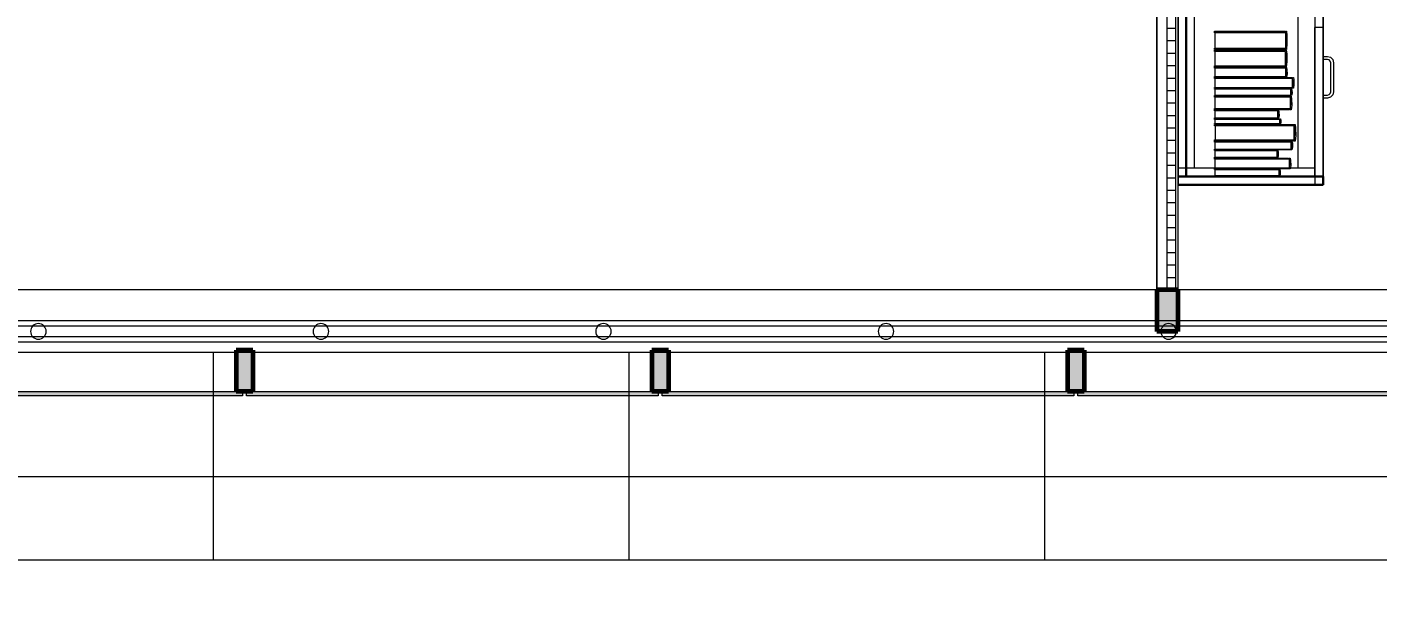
# Model space of a CAD drawing. Header units: inches. Extents: x -38 to 5698, y -33 to 92.
# Drawn here: x 102.052 to 105.302, y 5.667 to 7.083 of the extents above; entities that cross this region are included whole.
import ezdxf

# ---------------------------------------------------------------- set-up
doc = ezdxf.new("R2010")
doc.units = ezdxf.units.IN
doc.header["$MEASUREMENT"] = 0
doc.set_wipeout_variables(frame=1)
doc.header["$PDMODE"] = 1
doc.linetypes.add('Wipeout_Contour', pattern=[1, 0, -1])
for name, color, linetype in [('02 _ ARQ _ ALB _ Cotas Ejes', 7, 'Continuous'), ('02 _ ARQ _ ZON _ Espacio.3D', 7, 'Continuous'), ('08 _ STR _ EXT _ 07 Losa Aligerada', 7, 'Continuous'), ('Acabado - Muros', 7, 'Continuous'), ('Dibujo 2D - General', 7, 'Continuous'), ('Estructura - 04 MURO', 253, 'Continuous'), ('Interior - Escaleras & Barandillas', 7, 'Continuous'), ('Interior - Mobiliario', 7, 'Continuous')]:
    doc.layers.add(name, color=color, linetype=linetype)
doc.styles.add('Estilo_Generado_4', font='swisse.ttf')
doc.dimstyles.new('Estilo_Generado__1', dxfattribs={"dimtxt": 0.125, "dimasz": 0.095, "dimexe": 0.18, "dimexo": 0.3, "dimgap": 0, "dimtad": 0, "dimtih": 1, "dimtoh": 1, "dimzin": 0, "dimdsep": 46, "dimtxsty": 'Estilo_Generado_4', "dimblk": 'ARROWHEAD_6', "dimblk1": 'ARROWHEAD_6', "dimblk2": 'ARROWHEAD_6', "dimcen": 0.09, "dimse1": 1, "dimse2": 1, "dimclrd": 144, "dimclre": 144, "dimclrt": 7, "dimadec": 0, "dimazin": 0, "dimtfac": 1, "dimtdec": 4, "dimtmove": 0, "dimatfit": 3, "dimfxl": 1, "dimtolj": 1, "dimtzin": 0, "dimarcsym": 0})

# ---------------------------------------------------------------- blocks, each defined once
blk = doc.blocks.new('ARROWHEAD_6')
at = {"color": 0, "linetype": 'Continuous', "lineweight": 0}
for p, q in [((-0.5, -0.5), (0.5, 0.5)), ((0, 0), (-1, 0))]:
    blk.add_line(p, q, dxfattribs=at)
blk = doc.blocks.new('*D87', base_point=(804.059, 0))
at = {"layer": '02 _ ARQ _ ALB _ Cotas Ejes', "color": 144, "linetype": 'Continuous', "lineweight": -2, "transparency": 16777216}
for p, q in [((101.915, 2.2841), (105.0886, 2.2841)), ((108.725, 2.2841), (105.476, 2.2841))]:
    blk.add_line(p, q, dxfattribs=at)
at = {"layer": 'Defpoints', "color": 0, "linetype": 'Continuous', "transparency": 16777216}
for p in [(101.82, 7.45), (108.82, 7.45), (108.82, 2.2841)]:
    blk.add_point(p, dxfattribs=at)
at = {"layer": '02 _ ARQ _ ALB _ Cotas Ejes', "color": 144, "linetype": 'Continuous', "lineweight": -2, "transparency": 16777216, "xscale": 0.095, "yscale": 0.095, "zscale": 0.095, "rotation": 180}
blk.add_blockref('ARROWHEAD_6', (101.82, 2.2841), dxfattribs=at)
at = {"layer": '02 _ ARQ _ ALB _ Cotas Ejes', "color": 144, "linetype": 'Continuous', "lineweight": -2, "transparency": 16777216, "xscale": 0.095, "yscale": 0.095, "zscale": 0.095}
blk.add_blockref('ARROWHEAD_6', (108.82, 2.2841), dxfattribs=at)
at = {"layer": '02 _ ARQ _ ALB _ Cotas Ejes', "color": 7, "linetype": 'Continuous', "lineweight": 13, "transparency": 16777216, "insert": (105.2823, 2.2841), "char_height": 0.125, "attachment_point": 5, "style": 'Estilo_Generado_4'}
blk.add_mtext('\\A1;7.00', dxfattribs=at)

msp = doc.modelspace()

# ---------------------------------------------------------------- linework, layer by layer
at = {"layer": '02 _ ARQ _ ZON _ Espacio.3D', "color": 254, "linetype": 'Continuous', "lineweight": 0, "flags": 128}
for points in [[(104.8201, 17.35), (104.8201, 6.45), (117.6487, 6.4499), (117.6487, 7.7), (117.7931, 7.7), (117.793, 6.45), (122.1232, 6.45), (122.1232, 7.7), (122.57, 7.7), (122.57, 16.9), (122.57, 17.4), (116.67, 17.4), (116.67, 16.9), (116.07, 16.9), (116.07, 16.2999), (115.57, 16.2999), (115.57, 17.4), (112.57, 17.4), (112.57, 16.0999), (108.57, 16.0998), (108.57, 17.35)], [(104.7701, 6.45), (104.7701, 17.35), (102.57, 17.35), (102.57, 16.9), (102.07, 16.9), (102.07, 16.4), (101.82, 16.4), (101.82, 16.15), (100.8201, 16.15), (100.8201, 13.25), (101.82, 13.25), (101.82, 12), (100.8201, 12), (100.8201, 9.1), (101.82, 9.1), (101.82, 8.1), (102.07, 8.1), (102.07, 7.7), (102.47, 7.7), (102.47, 7.2), (101.57, 7.2), (101.57, 7.85), (100.82, 7.85), (100.82, 6.45)]]:
    msp.add_lwpolyline(points, close=True, dxfattribs=at)
at = {"layer": '08 _ STR _ EXT _ 07 Losa Aligerada', "color": 7, "linetype": 'Continuous', "lineweight": 18, "flags": 128}
msp.add_lwpolyline([(115.87, 43.8736), (108.7699, 43.8736), (108.7699, 39.9), (103.6201, 39.9), (103.6201, 40.95), (100.52, 40.95), (100.52, 37.7), (101.57, 37.7), (101.57, 33.9), (100.67, 33.9), (100.67, 27.9392), (100.17, 27.9392), (100.17, 5.8), (117.7353, 5.8)], dxfattribs=at)

# ---------------------------------------------------------------- next in the draw order: wipeouts: each hides what was drawn before it
at = {"color": 254, "linetype": 'Wipeout_Contour', "lineweight": 0, "ltscale": 4906.165759}
msp.add_wipeout([(117.0136, 5.8), (117.0136, 6.35), (100.6701, 6.35), (100.6701, 7.85), (100.17, 7.85), (100.17, 5.8)], dxfattribs=at).dxf.layer = 'Dibujo 2D - General'

# ---------------------------------------------------------------- next in the draw order: hatches: boundary and pattern name
at = {"layer": 'Acabado - Muros', "linetype": 'Continuous', "lineweight": 9}
for points in [[(101.58, 6.195), (102.57, 6.195), (102.57, 6.205), (101.58, 6.205)], [(102.58, 6.195), (103.57, 6.195), (103.57, 6.205), (102.58, 6.205)], [(103.58, 6.195), (104.57, 6.195), (104.57, 6.205), (103.58, 6.205)], [(104.58, 6.195), (105.57, 6.195), (105.57, 6.205), (104.58, 6.205)]]:
    msp.add_hatch(color=250, dxfattribs=at).paths.add_polyline_path(points)
at = {"layer": 'Dibujo 2D - General', "linetype": 'Continuous', "lineweight": 13}
h = msp.add_hatch(dxfattribs=at)
h.set_pattern_fill('CEMENTO_PULIDO_Y_BRUÑADO_FA', color=251, style=0, pattern_type=2)
h.set_pattern_definition([(0, (92.5, 3e-09), (0, 1), []), (90, (92.5, 3e-09), (-1, 0), [])])
h.paths.add_polyline_path([(117.0136, 5.8), (117.0136, 6.35), (100.6701, 6.35), (100.6701, 7.85), (100.17, 7.85), (100.17, 5.8)])

# ---------------------------------------------------------------- next in the draw order: linework, layer by layer
at = {"layer": 'Acabado - Muros', "color": 7, "linetype": 'Continuous', "lineweight": 60}
for p, q in [((102.595, 6.205), (102.555, 6.205)), ((103.595, 6.205), (103.555, 6.205)), ((104.595, 6.205), (104.555, 6.205))]:
    msp.add_line(p, q, dxfattribs=at)
at = {"layer": 'Acabado - Muros', "color": 7, "linetype": 'Continuous', "lineweight": 13, "flags": 128}
for points in [[(101.58, 6.195), (101.58, 6.205), (102.57, 6.205), (102.57, 6.195)], [(102.58, 6.195), (102.58, 6.205), (103.57, 6.205), (103.57, 6.195)], [(103.58, 6.195), (103.58, 6.205), (104.57, 6.205), (104.57, 6.195)], [(104.58, 6.195), (104.58, 6.205), (105.57, 6.205), (105.57, 6.195)]]:
    msp.add_lwpolyline(points, close=True, dxfattribs=at)
at = {"layer": 'Dibujo 2D - General', "color": 251, "linetype": 'Continuous', "lineweight": 13, "flags": 128}
msp.add_lwpolyline([(117.0136, 5.8), (117.0136, 6.35), (100.6701, 6.35), (100.6701, 7.85), (100.17, 7.85), (100.17, 5.8)], close=True, dxfattribs=at)
at = {"layer": 'Interior - Mobiliario', "color": 175, "linetype": 'Continuous', "lineweight": 13}
for p, q in [((104.8401, 6.7229), (104.8401, 8.1829)), ((104.8601, 8.1629), (104.8601, 6.7429)), ((105.1101, 6.7429), (105.1101, 8.1629)), ((105.1501, 8.1829), (105.1501, 6.7229)), ((105.1501, 8.1629), (105.1501, 6.7429)), ((104.9087, 7.069), (104.9087, 7.0725)), ((104.9087, 7.0725), (105.0779, 7.0725)), ((105.08, 7.069), (104.9087, 7.069)), ((104.9105, 7.0319), (104.9105, 7.069)), ((105.0779, 7.0725), (105.0781, 7.0723)), ((105.0781, 7.0723), (105.0783, 7.0721)), ((105.0783, 7.0721), (105.0785, 7.0719)), ((105.0785, 7.0719), (105.0788, 7.0718)), ((105.0788, 7.0718), (105.079, 7.0718)), ((105.079, 7.0718), (105.0793, 7.0719)), ((105.0791, 7.069), (105.0791, 7.0319)), ((105.0793, 7.0719), (105.0795, 7.0721)), ((105.0795, 7.0721), (105.0797, 7.0724)), ((105.0797, 7.0724), (105.0798, 7.0725)), ((105.0798, 7.0725), (105.0817, 7.0725)), ((105.0808, 7.0624), (105.08, 7.069)), ((105.0812, 7.0488), (105.0808, 7.0624)), ((105.0817, 7.0725), (105.0827, 7.0629)), ((105.0827, 7.0629), (105.0829, 7.0431)), ((105.1701, 7.0819), (105.1501, 7.0819)), ((104.9087, 7.0284), (104.9087, 7.0319)), ((104.9087, 7.0319), (105.08, 7.0319)), ((105.0779, 7.0284), (104.9087, 7.0284)), ((104.9087, 7.0241), (104.9087, 7.0274)), ((104.9087, 7.0274), (105.0776, 7.0274)), ((105.0796, 7.0241), (104.9087, 7.0241)), ((104.9105, 6.9895), (104.9105, 7.0241)), ((105.0776, 7.0274), (105.0777, 7.0271)), ((105.0777, 7.0271), (105.0779, 7.0269)), ((105.078, 7.0285), (105.0779, 7.0284)), ((105.0779, 7.0269), (105.0782, 7.0268)), ((105.0782, 7.0288), (105.078, 7.0285)), ((105.0785, 7.029), (105.0782, 7.0288)), ((105.0782, 7.0268), (105.0784, 7.0267)), ((105.0784, 7.0267), (105.0787, 7.0267)), ((105.0787, 7.0291), (105.0785, 7.029)), ((105.079, 7.0291), (105.0787, 7.0291)), ((105.0787, 7.0267), (105.0789, 7.0268)), ((105.0788, 7.0241), (105.0788, 6.9895)), ((105.0789, 7.0268), (105.0792, 7.027)), ((105.0792, 7.029), (105.079, 7.0291)), ((105.0795, 7.0289), (105.0792, 7.029)), ((105.0792, 7.027), (105.0794, 7.0272)), ((105.0794, 7.0272), (105.0795, 7.0274)), ((105.0797, 7.0286), (105.0795, 7.0289)), ((105.0795, 7.0274), (105.0814, 7.0274)), ((105.0804, 7.0179), (105.0796, 7.0241)), ((105.0798, 7.0284), (105.0797, 7.0286)), ((105.0817, 7.0284), (105.0798, 7.0284)), ((105.08, 7.0319), (105.0805, 7.0352)), ((105.0805, 7.0352), (105.0812, 7.0488)), ((105.0814, 7.0274), (105.0823, 7.0183)), ((105.0829, 7.0431), (105.0817, 7.0284)), ((104.9087, 6.9862), (104.9087, 6.9895)), ((104.9087, 6.9895), (105.0796, 6.9895)), ((105.0796, 6.9895), (105.0801, 6.9926)), ((105.0801, 6.9926), (105.0809, 7.0052)), ((105.0809, 7.0052), (105.0804, 7.0179)), ((105.0825, 6.9999), (105.0814, 6.9862)), ((105.0823, 7.0183), (105.0825, 6.9999)), ((105.1701, 7.0119), (105.1801, 7.0119)), ((105.1701, 7.0049), (105.1701, 7.0119)), ((105.1801, 7.0049), (105.1701, 7.0049)), ((105.1801, 7.0119), (105.1876, 7.0099)), ((105.1841, 7.0039), (105.1801, 7.0049)), ((105.187, 7.0009), (105.1841, 7.0039)), ((105.1881, 6.9969), (105.187, 7.0009)), ((105.1876, 7.0099), (105.1931, 7.0044)), ((105.1881, 6.9269), (105.1881, 6.9969)), ((105.1931, 7.0044), (105.1951, 6.9969)), ((105.1951, 6.9969), (105.1951, 6.9269)), ((105.0776, 6.9862), (104.9087, 6.9862)), ((104.9087, 6.9834), (104.9087, 6.9852)), ((104.9087, 6.9852), (105.0781, 6.9852)), ((105.0802, 6.9834), (104.9087, 6.9834)), ((104.9087, 6.9621), (104.9087, 6.964)), ((104.9087, 6.964), (105.0802, 6.964)), ((105.0781, 6.9621), (104.9087, 6.9621)), ((104.9087, 6.9591), (104.9087, 6.9611)), ((104.9087, 6.9611), (105.0943, 6.9611)), ((105.0965, 6.9591), (104.9087, 6.9591)), ((104.9105, 6.964), (104.9105, 6.9834)), ((104.9106, 6.9374), (104.9106, 6.9591)), ((105.0777, 6.9864), (105.0776, 6.9862)), ((105.0779, 6.9866), (105.0777, 6.9864)), ((105.0781, 6.9868), (105.0779, 6.9866)), ((105.0784, 6.9869), (105.0781, 6.9868)), ((105.0781, 6.9852), (105.0783, 6.9851)), ((105.0782, 6.9622), (105.0781, 6.9621)), ((105.0785, 6.9623), (105.0782, 6.9622)), ((105.0783, 6.9851), (105.0785, 6.9849)), ((105.0786, 6.9869), (105.0784, 6.9869)), ((105.0785, 6.9849), (105.0788, 6.9849)), ((105.0787, 6.9624), (105.0785, 6.9623)), ((105.0789, 6.9868), (105.0786, 6.9869)), ((105.0789, 6.9625), (105.0787, 6.9624)), ((105.0788, 6.9849), (105.079, 6.9848)), ((105.0791, 6.9867), (105.0789, 6.9868)), ((105.0792, 6.9625), (105.0789, 6.9625)), ((105.079, 6.9848), (105.0793, 6.9848)), ((105.0793, 6.9864), (105.0791, 6.9867)), ((105.0795, 6.9625), (105.0792, 6.9625)), ((105.0795, 6.9862), (105.0793, 6.9864)), ((105.0793, 6.9848), (105.0795, 6.9849)), ((105.0793, 6.9834), (105.0793, 6.964)), ((105.0814, 6.9862), (105.0795, 6.9862)), ((105.0795, 6.9849), (105.0797, 6.985)), ((105.0797, 6.9624), (105.0795, 6.9625)), ((105.0797, 6.985), (105.08, 6.9851)), ((105.0799, 6.9622), (105.0797, 6.9624)), ((105.0801, 6.9621), (105.0799, 6.9622)), ((105.08, 6.9851), (105.0801, 6.9852)), ((105.0801, 6.9852), (105.0819, 6.9852)), ((105.0819, 6.9621), (105.0801, 6.9621)), ((105.081, 6.9799), (105.0802, 6.9834)), ((105.0802, 6.964), (105.0807, 6.9657)), ((105.0807, 6.9657), (105.0815, 6.9728)), ((105.0815, 6.9728), (105.081, 6.9799)), ((105.0819, 6.9852), (105.0829, 6.9801)), ((105.0831, 6.9698), (105.0819, 6.9621)), ((105.0829, 6.9801), (105.0831, 6.9698)), ((105.0943, 6.9611), (105.0944, 6.961)), ((105.0944, 6.961), (105.0947, 6.9608)), ((105.0947, 6.9608), (105.0949, 6.9607)), ((105.0949, 6.9607), (105.0952, 6.9607)), ((105.0952, 6.9607), (105.0955, 6.9607)), ((105.0955, 6.9607), (105.0958, 6.9607)), ((105.0956, 6.9591), (105.0956, 6.9374)), ((105.0958, 6.9607), (105.096, 6.9609)), ((105.096, 6.9609), (105.0963, 6.961)), ((105.0963, 6.961), (105.0964, 6.9611)), ((105.0964, 6.9611), (105.0984, 6.9611)), ((105.0974, 6.9552), (105.0965, 6.9591)), ((105.0979, 6.9473), (105.0974, 6.9552)), ((105.0984, 6.9611), (105.0995, 6.9555)), ((105.0995, 6.9555), (105.0997, 6.944)), ((104.9087, 6.9354), (104.9087, 6.9374)), ((104.9087, 6.9374), (105.0965, 6.9374)), ((105.0943, 6.9354), (104.9087, 6.9354)), ((104.9087, 6.933), (104.9087, 6.9344)), ((104.9087, 6.9344), (105.0898, 6.9344)), ((105.092, 6.933), (104.9087, 6.933)), ((104.9106, 6.9189), (104.9106, 6.933)), ((105.0898, 6.9344), (105.09, 6.9343)), ((105.09, 6.9343), (105.0902, 6.9342)), ((105.0902, 6.9342), (105.0905, 6.9341)), ((105.0905, 6.9341), (105.0908, 6.9341)), ((105.0908, 6.9341), (105.091, 6.9341)), ((105.091, 6.9341), (105.0913, 6.9341)), ((105.0911, 6.933), (105.0911, 6.9189)), ((105.0913, 6.9341), (105.0915, 6.9342)), ((105.0915, 6.9342), (105.0918, 6.9343)), ((105.0918, 6.9343), (105.0919, 6.9344)), ((105.0919, 6.9344), (105.0939, 6.9344)), ((105.0929, 6.9305), (105.092, 6.933)), ((105.0926, 6.9202), (105.0934, 6.9254)), ((105.0934, 6.9254), (105.0929, 6.9305)), ((105.0939, 6.9344), (105.0949, 6.9307)), ((105.0951, 6.9232), (105.0939, 6.9176)), ((105.0944, 6.9355), (105.0943, 6.9354)), ((105.0946, 6.9356), (105.0944, 6.9355)), ((105.0949, 6.9357), (105.0946, 6.9356)), ((105.0952, 6.9358), (105.0949, 6.9357)), ((105.0949, 6.9307), (105.0951, 6.9232)), ((105.0954, 6.9358), (105.0952, 6.9358)), ((105.0957, 6.9358), (105.0954, 6.9358)), ((105.096, 6.9357), (105.0957, 6.9358)), ((105.0962, 6.9355), (105.096, 6.9357)), ((105.0964, 6.9354), (105.0962, 6.9355)), ((105.0984, 6.9354), (105.0964, 6.9354)), ((105.0965, 6.9374), (105.0971, 6.9394)), ((105.0971, 6.9394), (105.0979, 6.9473)), ((105.0997, 6.944), (105.0984, 6.9354)), ((105.1841, 6.92), (105.187, 6.9229)), ((105.187, 6.9229), (105.1881, 6.9269)), ((105.1951, 6.9269), (105.1931, 6.9194)), ((104.9087, 6.9176), (104.9087, 6.9189)), ((104.9087, 6.9189), (105.092, 6.9189)), ((105.0898, 6.9176), (104.9087, 6.9176)), ((104.9087, 6.914), (104.9087, 6.9166)), ((104.9087, 6.9166), (105.089, 6.9166)), ((105.0912, 6.914), (104.9087, 6.914)), ((104.9106, 6.8864), (104.9106, 6.914)), ((105.089, 6.9166), (105.0892, 6.9164)), ((105.0892, 6.9164), (105.0894, 6.9162)), ((105.0894, 6.9162), (105.0897, 6.9161)), ((105.0897, 6.9161), (105.0899, 6.9161)), ((105.0899, 6.9177), (105.0898, 6.9176)), ((105.0902, 6.9178), (105.0899, 6.9177)), ((105.0899, 6.9161), (105.0902, 6.9161)), ((105.0904, 6.9178), (105.0902, 6.9178)), ((105.0902, 6.9161), (105.0905, 6.9161)), ((105.0903, 6.914), (105.0903, 6.8864)), ((105.0907, 6.9179), (105.0904, 6.9178)), ((105.0905, 6.9161), (105.0907, 6.9163)), ((105.091, 6.9179), (105.0907, 6.9179)), ((105.0907, 6.9163), (105.091, 6.9165)), ((105.0912, 6.9179), (105.091, 6.9179)), ((105.091, 6.9165), (105.0911, 6.9166)), ((105.0911, 6.9166), (105.0931, 6.9166)), ((105.0915, 6.9178), (105.0912, 6.9179)), ((105.0921, 6.9091), (105.0912, 6.914)), ((105.0917, 6.9177), (105.0915, 6.9178)), ((105.0919, 6.9176), (105.0917, 6.9177)), ((105.0918, 6.8889), (105.0926, 6.899)), ((105.0939, 6.9176), (105.0919, 6.9176)), ((105.092, 6.9189), (105.0926, 6.9202)), ((105.0926, 6.899), (105.0921, 6.9091)), ((105.0931, 6.9166), (105.0941, 6.9094)), ((105.0943, 6.8947), (105.0931, 6.8838)), ((105.0941, 6.9094), (105.0943, 6.8947)), ((105.1701, 6.9189), (105.1801, 6.9189)), ((105.1701, 6.9119), (105.1701, 6.9189)), ((105.1801, 6.9119), (105.1701, 6.9119)), ((105.1801, 6.9189), (105.1841, 6.92)), ((105.1876, 6.9139), (105.1801, 6.9119)), ((105.1931, 6.9194), (105.1876, 6.9139)), ((104.9087, 6.8838), (104.9087, 6.8864)), ((104.9087, 6.8864), (105.0912, 6.8864)), ((105.089, 6.8838), (104.9087, 6.8838)), ((104.9087, 6.8812), (104.9087, 6.8828)), ((104.9087, 6.8828), (105.0595, 6.8828)), ((105.0613, 6.8812), (104.9087, 6.8812)), ((104.9087, 6.8624), (104.9087, 6.8641)), ((104.9087, 6.8641), (105.0613, 6.8641)), ((105.0595, 6.8624), (104.9087, 6.8624)), ((104.9087, 6.8605), (104.9087, 6.8614)), ((104.9087, 6.8614), (105.0639, 6.8614)), ((105.0658, 6.8605), (104.9087, 6.8605)), ((104.9103, 6.8641), (104.9103, 6.8812)), ((104.9103, 6.8504), (104.9103, 6.8605)), ((105.0595, 6.8828), (105.0596, 6.8827)), ((105.0596, 6.8625), (105.0595, 6.8624)), ((105.0596, 6.8827), (105.0598, 6.8826)), ((105.0598, 6.8626), (105.0596, 6.8625)), ((105.0598, 6.8826), (105.06, 6.8825)), ((105.06, 6.8627), (105.0598, 6.8626)), ((105.06, 6.8825), (105.0602, 6.8825)), ((105.0602, 6.8628), (105.06, 6.8627)), ((105.0602, 6.8825), (105.0605, 6.8825)), ((105.0604, 6.8628), (105.0602, 6.8628)), ((105.0606, 6.8627), (105.0604, 6.8628)), ((105.0605, 6.8825), (105.0607, 6.8825)), ((105.0605, 6.8812), (105.0605, 6.8641)), ((105.0609, 6.8627), (105.0606, 6.8627)), ((105.0607, 6.8825), (105.0609, 6.8826)), ((105.0609, 6.8826), (105.0611, 6.8827)), ((105.0611, 6.8625), (105.0609, 6.8627)), ((105.0611, 6.8827), (105.0612, 6.8828)), ((105.0612, 6.8624), (105.0611, 6.8625)), ((105.0612, 6.8828), (105.0629, 6.8828)), ((105.0629, 6.8624), (105.0612, 6.8624)), ((105.062, 6.8781), (105.0613, 6.8812)), ((105.0613, 6.8641), (105.0618, 6.8656)), ((105.0618, 6.8656), (105.0624, 6.8719)), ((105.0624, 6.8719), (105.062, 6.8781)), ((105.0629, 6.8828), (105.0637, 6.8783)), ((105.0639, 6.8692), (105.0629, 6.8624)), ((105.0637, 6.8783), (105.0639, 6.8692)), ((105.0639, 6.8614), (105.064, 6.8614)), ((105.064, 6.8614), (105.0642, 6.8613)), ((105.0642, 6.8613), (105.0644, 6.8612)), ((105.0644, 6.8612), (105.0647, 6.8612)), ((105.0647, 6.8612), (105.0649, 6.8612)), ((105.0649, 6.8612), (105.0651, 6.8613)), ((105.065, 6.8605), (105.065, 6.8504)), ((105.0651, 6.8613), (105.0654, 6.8613)), ((105.0654, 6.8613), (105.0656, 6.8614)), ((105.0656, 6.8614), (105.0656, 6.8614)), ((105.0656, 6.8614), (105.0674, 6.8614)), ((105.0665, 6.8587), (105.0658, 6.8605)), ((105.0669, 6.855), (105.0665, 6.8587)), ((105.0674, 6.8614), (105.0682, 6.8588)), ((105.0682, 6.8588), (105.0684, 6.8534)), ((105.0891, 6.8839), (105.089, 6.8838)), ((105.0894, 6.8841), (105.0891, 6.8839)), ((105.0896, 6.8843), (105.0894, 6.8841)), ((105.0899, 6.8843), (105.0896, 6.8843)), ((105.0902, 6.8844), (105.0899, 6.8843)), ((105.0904, 6.8843), (105.0902, 6.8844)), ((105.0907, 6.8842), (105.0904, 6.8843)), ((105.0909, 6.884), (105.0907, 6.8842)), ((105.0911, 6.8838), (105.0909, 6.884)), ((105.0931, 6.8838), (105.0911, 6.8838)), ((105.0912, 6.8864), (105.0918, 6.8889)), ((104.9087, 6.8494), (104.9087, 6.8504)), ((104.9087, 6.8504), (105.0658, 6.8504)), ((105.0639, 6.8494), (104.9087, 6.8494)), ((104.9087, 6.8452), (104.9087, 6.8484)), ((104.9087, 6.8484), (105.0985, 6.8484)), ((105.1008, 6.8452), (104.9087, 6.8452)), ((104.9107, 6.8115), (104.9107, 6.8452)), ((105.064, 6.8494), (105.0639, 6.8494)), ((105.0642, 6.8495), (105.064, 6.8494)), ((105.0644, 6.8496), (105.0642, 6.8495)), ((105.0646, 6.8496), (105.0644, 6.8496)), ((105.0649, 6.8496), (105.0646, 6.8496)), ((105.0651, 6.8496), (105.0649, 6.8496)), ((105.0653, 6.8495), (105.0651, 6.8496)), ((105.0655, 6.8495), (105.0653, 6.8495)), ((105.0656, 6.8494), (105.0655, 6.8495)), ((105.0674, 6.8494), (105.0656, 6.8494)), ((105.0658, 6.8504), (105.0662, 6.8513)), ((105.0662, 6.8513), (105.0669, 6.855)), ((105.0684, 6.8534), (105.0674, 6.8494)), ((105.0985, 6.8484), (105.0987, 6.8482)), ((105.0987, 6.8482), (105.0989, 6.8479)), ((105.0989, 6.8479), (105.0992, 6.8478)), ((105.0992, 6.8478), (105.0995, 6.8477)), ((105.0995, 6.8477), (105.0997, 6.8477)), ((105.0997, 6.8477), (105.1, 6.8478)), ((105.0998, 6.8452), (105.0998, 6.8115)), ((105.1, 6.8478), (105.1003, 6.848)), ((105.1003, 6.848), (105.1005, 6.8482)), ((105.1005, 6.8482), (105.1006, 6.8484)), ((105.1006, 6.8484), (105.1027, 6.8484)), ((105.1017, 6.8392), (105.1008, 6.8452)), ((105.1014, 6.8146), (105.1022, 6.8269)), ((105.1022, 6.8269), (105.1017, 6.8392)), ((105.1027, 6.8484), (105.1038, 6.8396)), ((105.1038, 6.8396), (105.1041, 6.8217)), ((104.9087, 6.8083), (104.9087, 6.8115)), ((104.9087, 6.8115), (105.1008, 6.8115)), ((105.0985, 6.8083), (104.9087, 6.8083)), ((104.9087, 6.8057), (104.9087, 6.8073)), ((104.9087, 6.8073), (105.0909, 6.8073)), ((105.0931, 6.8057), (104.9087, 6.8057)), ((104.9106, 6.7885), (104.9106, 6.8057)), ((105.0909, 6.8073), (105.091, 6.8072)), ((105.091, 6.8072), (105.0913, 6.8071)), ((105.0913, 6.8071), (105.0915, 6.807)), ((105.0915, 6.807), (105.0918, 6.807)), ((105.0918, 6.807), (105.0921, 6.807)), ((105.0921, 6.807), (105.0924, 6.807)), ((105.0922, 6.8057), (105.0922, 6.7885)), ((105.0924, 6.807), (105.0926, 6.8071)), ((105.0926, 6.8071), (105.0929, 6.8073)), ((105.0929, 6.8073), (105.093, 6.8073)), ((105.093, 6.8073), (105.095, 6.8073)), ((105.094, 6.8026), (105.0931, 6.8057)), ((105.0937, 6.7901), (105.0944, 6.7963)), ((105.0944, 6.7963), (105.094, 6.8026)), ((105.095, 6.8073), (105.096, 6.8029)), ((105.0962, 6.7937), (105.095, 6.7869)), ((105.096, 6.8029), (105.0962, 6.7937)), ((105.0986, 6.8085), (105.0985, 6.8083)), ((105.0988, 6.8087), (105.0986, 6.8085)), ((105.0991, 6.8089), (105.0988, 6.8087)), ((105.0994, 6.809), (105.0991, 6.8089)), ((105.0997, 6.809), (105.0994, 6.809)), ((105.1, 6.8089), (105.0997, 6.809)), ((105.1002, 6.8088), (105.1, 6.8089)), ((105.1005, 6.8086), (105.1002, 6.8088)), ((105.1006, 6.8083), (105.1005, 6.8086)), ((105.1027, 6.8083), (105.1006, 6.8083)), ((105.1008, 6.8115), (105.1014, 6.8146)), ((105.1041, 6.8217), (105.1027, 6.8083)), ((104.9087, 6.7869), (104.9087, 6.7885)), ((104.9087, 6.7885), (105.0931, 6.7885)), ((105.0909, 6.7869), (104.9087, 6.7869)), ((104.9087, 6.7844), (104.9087, 6.7859)), ((104.9087, 6.7859), (105.0574, 6.7859)), ((105.0592, 6.7844), (104.9087, 6.7844)), ((104.9087, 6.7677), (104.9087, 6.7691)), ((104.9087, 6.7691), (105.0592, 6.7691)), ((105.0574, 6.7677), (104.9087, 6.7677)), ((104.9087, 6.7646), (104.9087, 6.7667)), ((104.9087, 6.7667), (105.0867, 6.7667)), ((105.0889, 6.7646), (104.9087, 6.7646)), ((104.9103, 6.7691), (104.9103, 6.7844)), ((104.9106, 6.7431), (104.9106, 6.7646)), ((105.0574, 6.7859), (105.0575, 6.7858)), ((105.0576, 6.7679), (105.0574, 6.7678)), ((105.0574, 6.7678), (105.0574, 6.7677)), ((105.0575, 6.7858), (105.0577, 6.7857)), ((105.0578, 6.768), (105.0576, 6.7679)), ((105.0577, 6.7857), (105.0579, 6.7856)), ((105.0581, 6.768), (105.0578, 6.768)), ((105.0579, 6.7856), (105.0581, 6.7856)), ((105.0581, 6.7856), (105.0583, 6.7856)), ((105.0583, 6.768), (105.0581, 6.768)), ((105.0583, 6.7856), (105.0586, 6.7856)), ((105.0585, 6.768), (105.0583, 6.768)), ((105.0584, 6.7844), (105.0584, 6.7691)), ((105.0587, 6.7679), (105.0585, 6.768)), ((105.0586, 6.7856), (105.0588, 6.7857)), ((105.0589, 6.7678), (105.0587, 6.7679)), ((105.0588, 6.7857), (105.059, 6.7858)), ((105.059, 6.7677), (105.0589, 6.7678)), ((105.059, 6.7858), (105.059, 6.7859)), ((105.059, 6.7859), (105.0607, 6.7859)), ((105.0607, 6.7677), (105.059, 6.7677)), ((105.0599, 6.7817), (105.0592, 6.7844)), ((105.0592, 6.7691), (105.0596, 6.7705)), ((105.0596, 6.7705), (105.0603, 6.7761)), ((105.0603, 6.7761), (105.0599, 6.7817)), ((105.0607, 6.7859), (105.0615, 6.7819)), ((105.0617, 6.7738), (105.0607, 6.7677)), ((105.0615, 6.7819), (105.0617, 6.7738)), ((105.0867, 6.7667), (105.0869, 6.7666)), ((105.0869, 6.7666), (105.0871, 6.7664)), ((105.0871, 6.7664), (105.0874, 6.7663)), ((105.0874, 6.7663), (105.0876, 6.7663)), ((105.0876, 6.7663), (105.0879, 6.7663)), ((105.0879, 6.7663), (105.0882, 6.7663)), ((105.088, 6.7646), (105.088, 6.7431)), ((105.0882, 6.7663), (105.0884, 6.7664)), ((105.0884, 6.7664), (105.0886, 6.7666)), ((105.0886, 6.7666), (105.0887, 6.7667)), ((105.0887, 6.7667), (105.0907, 6.7667)), ((105.0897, 6.7608), (105.0889, 6.7646)), ((105.0902, 6.7529), (105.0897, 6.7608)), ((105.0907, 6.7667), (105.0917, 6.7611)), ((105.091, 6.787), (105.0909, 6.7869)), ((105.0912, 6.7871), (105.091, 6.787)), ((105.0915, 6.7872), (105.0912, 6.7871)), ((105.0918, 6.7872), (105.0915, 6.7872)), ((105.0917, 6.7611), (105.0919, 6.7496)), ((105.092, 6.7872), (105.0918, 6.7872)), ((105.0923, 6.7872), (105.092, 6.7872)), ((105.0926, 6.7871), (105.0923, 6.7872)), ((105.0928, 6.787), (105.0926, 6.7871)), ((105.093, 6.7869), (105.0928, 6.787)), ((105.095, 6.7869), (105.093, 6.7869)), ((105.0931, 6.7885), (105.0937, 6.7901)), ((105.1101, 6.7429), (104.8601, 6.7429)), ((104.9087, 6.741), (104.9087, 6.7431)), ((104.9087, 6.7431), (105.0889, 6.7431)), ((105.0867, 6.741), (104.9087, 6.741)), ((104.9087, 6.74), (105.0623, 6.74)), ((105.0623, 6.74), (105.0625, 6.74)), ((105.0625, 6.74), (105.0627, 6.7399)), ((105.0627, 6.7399), (105.0629, 6.7398)), ((105.0629, 6.7398), (105.0631, 6.7398)), ((105.0631, 6.7398), (105.0634, 6.7398)), ((105.0634, 6.7398), (105.0636, 6.7398)), ((105.0636, 6.7398), (105.0638, 6.7399)), ((105.0638, 6.7399), (105.064, 6.74)), ((105.064, 6.74), (105.0641, 6.74)), ((105.0641, 6.74), (105.0658, 6.74)), ((105.0868, 6.7411), (105.0867, 6.741)), ((105.0871, 6.7413), (105.0868, 6.7411)), ((105.0873, 6.7414), (105.0871, 6.7413)), ((105.0876, 6.7415), (105.0873, 6.7414)), ((105.0878, 6.7415), (105.0876, 6.7415)), ((105.0881, 6.7414), (105.0878, 6.7415)), ((105.0884, 6.7413), (105.0881, 6.7414)), ((105.0886, 6.7412), (105.0884, 6.7413)), ((105.0887, 6.741), (105.0886, 6.7412)), ((105.0907, 6.741), (105.0887, 6.741)), ((105.0889, 6.7431), (105.0894, 6.745)), ((105.0894, 6.745), (105.0902, 6.7529)), ((105.0919, 6.7496), (105.0907, 6.741)), ((105.1501, 6.7429), (105.1101, 6.7429)), ((105.1501, 6.7229), (104.8401, 6.7229))]:
    msp.add_line(p, q, dxfattribs=at)

# ---------------------------------------------------------------- next in the draw order: wipeouts: each hides what was drawn before it
at = {"color": 254, "linetype": 'Wipeout_Contour', "lineweight": 0, "ltscale": 3283.272966}
msp.add_wipeout([(100.82, 6.3), (117.6487, 6.3), (117.6487, 6.45), (100.82, 6.45)], dxfattribs=at).dxf.layer = 'Estructura - 04 MURO'
at = {"color": 254, "linetype": 'Wipeout_Contour', "lineweight": 0, "ltscale": 3265.694342}
msp.add_wipeout([(104.8401, 8.1829), (104.8201, 8.1829), (104.8201, 6.7229), (104.8401, 6.7229)], dxfattribs=at).dxf.layer = 'Interior - Mobiliario'

# ---------------------------------------------------------------- next in the draw order: hatches: boundary and pattern name
at = {"layer": 'Acabado - Muros', "linetype": 'Continuous', "lineweight": 0}
for points in [[(102.555, 6.305), (102.555, 6.205), (102.595, 6.205), (102.595, 6.305)], [(103.555, 6.305), (103.555, 6.205), (103.595, 6.205), (103.595, 6.305)], [(104.555, 6.305), (104.555, 6.205), (104.595, 6.205), (104.595, 6.305)]]:
    msp.add_hatch(color=254, dxfattribs=at).paths.add_polyline_path(points)

# ---------------------------------------------------------------- next in the draw order: linework, layer by layer
at = {"layer": 'Acabado - Muros', "color": 7, "linetype": 'Continuous', "lineweight": 60}
for p, q in [((104.8201, 6.35), (104.7701, 6.35)), ((102.555, 6.305), (102.555, 6.205)), ((102.595, 6.305), (102.555, 6.305)), ((102.595, 6.305), (102.595, 6.205)), ((103.595, 6.305), (103.555, 6.305)), ((103.555, 6.305), (103.555, 6.205)), ((103.595, 6.305), (103.595, 6.205)), ((104.555, 6.305), (104.555, 6.205)), ((104.595, 6.305), (104.555, 6.305)), ((104.595, 6.305), (104.595, 6.205))]:
    msp.add_line(p, q, dxfattribs=at)
at = {"layer": 'Estructura - 04 MURO', "color": 7, "linetype": 'Continuous', "lineweight": 13, "flags": 128}
for points in [[(117.6487, 6.45), (100.82, 6.45)], [(100.67, 6.3), (117.6487, 6.3)]]:
    msp.add_lwpolyline(points, dxfattribs=at)
at = {"layer": 'Interior - Escaleras & Barandillas', "color": 161, "linetype": 'Continuous', "lineweight": 13}
for p, q in [((122.4696, 6.375), (100.7825, 6.375)), ((100.7075, 6.3375), (122.4696, 6.3375)), ((100.7075, 6.3375), (122.4696, 6.3375)), ((100.7075, 6.3375), (122.4696, 6.3375)), ((122.4696, 6.3625), (100.7325, 6.3625)), ((122.4696, 6.3625), (100.7325, 6.3625)), ((122.4696, 6.3625), (100.7325, 6.3625)), ((100.7825, 6.325), (122.4696, 6.325))]:
    msp.add_line(p, q, dxfattribs=at)
at = {"layer": 'Interior - Escaleras & Barandillas', "color": 161, "linetype": 'Continuous', "lineweight": 13, "flags": 128}
for points in [[(102.0793, 6.3687, 1), (102.0793, 6.3312, 1)], [(102.759, 6.3687, 1), (102.759, 6.3312, 1)], [(103.4387, 6.3687, 1), (103.4387, 6.3312, 1)], [(104.1184, 6.3687, 1), (104.1184, 6.3312, 1)], [(104.798, 6.3687, 1), (104.798, 6.3312, 1)]]:
    msp.add_lwpolyline(points, format="xyb", close=True, dxfattribs=at)
at = {"layer": 'Interior - Mobiliario', "color": 175, "linetype": 'Continuous', "lineweight": 30}
for p, q in [((104.8201, 6.7229), (104.8201, 8.1829)), ((104.8401, 6.7229), (104.8401, 8.1829)), ((104.8401, 6.7229), (104.8201, 6.7229))]:
    msp.add_line(p, q, dxfattribs=at)
at = {"layer": 'Interior - Mobiliario', "color": 175, "linetype": 'Continuous', "lineweight": 13}
for p, q in [((104.8201, 6.7229), (104.8201, 8.1829)), ((104.8201, 6.7429), (104.8201, 8.1629)), ((104.8401, 8.1829), (104.8401, 6.7229)), ((104.8601, 6.7429), (104.8201, 6.7429)), ((104.8401, 6.7229), (104.8201, 6.7229))]:
    msp.add_line(p, q, dxfattribs=at)

# ---------------------------------------------------------------- next in the draw order: wipeouts: each hides what was drawn before it
at = {"color": 254, "linetype": 'Wipeout_Contour', "lineweight": 0, "ltscale": 3266.327347}
msp.add_wipeout([(105.1701, 6.7229), (104.8201, 6.7229), (104.8201, 6.7029), (105.1701, 6.7029)], dxfattribs=at).dxf.layer = 'Interior - Mobiliario'

# ---------------------------------------------------------------- next in the draw order: linework, layer by layer
at = {"layer": 'Interior - Mobiliario', "color": 175, "linetype": 'Continuous', "lineweight": 13}
for p, q in [((104.8201, 8.2029), (104.8201, 6.7029)), ((105.1701, 6.7029), (105.1701, 8.2029)), ((104.8201, 6.7229), (104.8201, 8.1829)), ((104.8401, 6.7229), (104.8401, 8.1829)), ((104.8401, 6.7229), (104.8401, 8.1829)), ((104.8401, 6.7229), (104.8401, 8.1829)), ((105.1501, 8.1829), (105.1501, 6.7229)), ((105.1501, 8.1829), (105.1501, 6.7229)), ((105.1701, 8.1829), (105.1701, 6.7229)), ((105.1701, 8.1829), (105.1701, 6.7229)), ((105.1501, 6.7229), (105.1501, 7.0819)), ((105.1701, 6.7229), (105.1701, 7.0819)), ((104.8201, 6.7029), (104.8201, 6.7429)), ((104.9087, 6.7388), (104.9087, 6.74)), ((105.0642, 6.7388), (104.9087, 6.7388)), ((104.9103, 6.7252), (104.9103, 6.7388)), ((105.0634, 6.7388), (105.0634, 6.7252)), ((105.0649, 6.7363), (105.0642, 6.7388)), ((105.0647, 6.7264), (105.0653, 6.7314)), ((105.0653, 6.7314), (105.0649, 6.7363)), ((105.0658, 6.74), (105.0667, 6.7365)), ((105.0668, 6.7293), (105.0658, 6.7239)), ((105.0667, 6.7365), (105.0668, 6.7293)), ((105.1501, 6.7429), (105.1501, 6.7029)), ((104.8201, 6.7229), (105.1701, 6.7229)), ((104.8201, 6.7029), (104.8201, 6.7229)), ((105.1701, 6.7229), (104.8201, 6.7229)), ((105.1701, 6.7029), (104.8201, 6.7029)), ((105.1501, 6.7029), (104.8201, 6.7029)), ((104.8201, 6.7029), (105.1701, 6.7029)), ((105.1701, 6.7229), (104.8401, 6.7229)), ((105.1501, 6.7229), (104.8401, 6.7229)), ((105.1501, 6.7229), (104.8401, 6.7229)), ((104.9087, 6.7239), (104.9087, 6.7252)), ((104.9087, 6.7252), (105.0642, 6.7252)), ((105.0623, 6.7239), (104.9087, 6.7239)), ((105.0624, 6.724), (105.0623, 6.7239)), ((105.0626, 6.7241), (105.0624, 6.724)), ((105.0628, 6.7242), (105.0626, 6.7241)), ((105.0631, 6.7242), (105.0628, 6.7242)), ((105.0633, 6.7242), (105.0631, 6.7242)), ((105.0635, 6.7242), (105.0633, 6.7242)), ((105.0638, 6.7241), (105.0635, 6.7242)), ((105.064, 6.724), (105.0638, 6.7241)), ((105.0641, 6.7239), (105.064, 6.724)), ((105.0658, 6.7239), (105.0641, 6.7239)), ((105.0642, 6.7252), (105.0647, 6.7264)), ((105.1701, 6.7229), (105.1501, 6.7229)), ((105.1701, 6.7229), (105.1701, 6.7029))]:
    msp.add_line(p, q, dxfattribs=at)
at = {"layer": 'Interior - Mobiliario', "color": 175, "linetype": 'Continuous', "lineweight": 30}
for p, q in [((104.8201, 6.7029), (104.8201, 6.7229)), ((105.1701, 6.7229), (104.8201, 6.7229)), ((105.1701, 6.7029), (104.8201, 6.7029)), ((105.1701, 6.7029), (105.1701, 6.7229))]:
    msp.add_line(p, q, dxfattribs=at)

# ---------------------------------------------------------------- next in the draw order: dimensions: what is measured, and where the dimension line sits
at = {"layer": '02 _ ARQ _ ALB _ Cotas Ejes', "color": 144, "linetype": 'Continuous', "lineweight": 13}
dim = msp.add_linear_dim(base=(108.82, 2.2841), p1=(101.82, 7.45), p2=(108.82, 7.45), dimstyle='Estilo_Generado__1', dxfattribs=at)
dim.commit()
dim.dimension.update_dxf_attribs({"geometry": '*D87', "text_midpoint": (105.2823, 2.2841), "dimtype": 160})

# ---------------------------------------------------------------- next in the draw order: wipeouts: each hides what was drawn before it
at = {"color": 254, "linetype": 'Wipeout_Contour', "lineweight": 0, "ltscale": 3265.555495}
msp.add_wipeout([(104.7701, 6.45), (104.8201, 6.45), (104.8201, 8.4567), (104.7701, 8.4567)], dxfattribs=at).dxf.layer = 'Acabado - Muros'

# ---------------------------------------------------------------- next in the draw order: linework, layer by layer
at = {"layer": 'Acabado - Muros', "color": 7, "linetype": 'Continuous', "lineweight": 60}
msp.add_line((104.7701, 6.45), (104.7701, 6.35), dxfattribs=at)
at = {"layer": 'Acabado - Muros', "color": 251, "linetype": 'Continuous', "lineweight": 13, "flags": 128}
for points in [[(104.7701, 8.4567), (104.7701, 6.45)], [(104.8201, 8.4567), (104.8201, 6.45)]]:
    msp.add_lwpolyline(points, dxfattribs=at)

# ---------------------------------------------------------------- next in the draw order: wipeouts: each hides what was drawn before it
at = {"color": 254, "linetype": 'Wipeout_Contour', "lineweight": 0, "ltscale": 3265.595494}
msp.add_wipeout([(104.8151, 6.45), (104.8151, 8.4567), (104.7951, 8.4567), (104.7951, 6.45)], dxfattribs=at).dxf.layer = 'Acabado - Muros'

# ---------------------------------------------------------------- next in the draw order: hatches: boundary and pattern name
at = {"layer": 'Acabado - Muros', "linetype": 'Continuous', "lineweight": 0}
h = msp.add_hatch(dxfattribs=at)
h.set_pattern_fill('CONTRACHAPADO_0002', color=254, style=0, pattern_type=2)
h.set_pattern_definition([(0, (92.500015, 3e-09), (0, 0.03), [])])
h.paths.add_polyline_path([(104.8151, 6.45), (104.8151, 8.4567), (104.7951, 8.4567), (104.7951, 6.45)])
msp.add_hatch(color=254, dxfattribs=at).paths.add_polyline_path([(104.8201, 6.45), (104.7701, 6.45), (104.7701, 6.35), (104.8201, 6.35)])

# ---------------------------------------------------------------- next in the draw order: linework, layer by layer
at = {"layer": 'Acabado - Muros', "color": 7, "linetype": 'Continuous', "lineweight": 60}
for q in [(104.7701, 6.45), (104.8201, 6.35)]:
    msp.add_line((104.8201, 6.45), q, dxfattribs=at)
at = {"layer": 'Acabado - Muros', "color": 7, "linetype": 'Continuous', "lineweight": 13, "flags": 128}
msp.add_lwpolyline([(104.8151, 6.45), (104.7951, 6.45), (104.7951, 8.4567), (104.8151, 8.4567)], close=True, dxfattribs=at)

doc.saveas('drawing.dxf')
